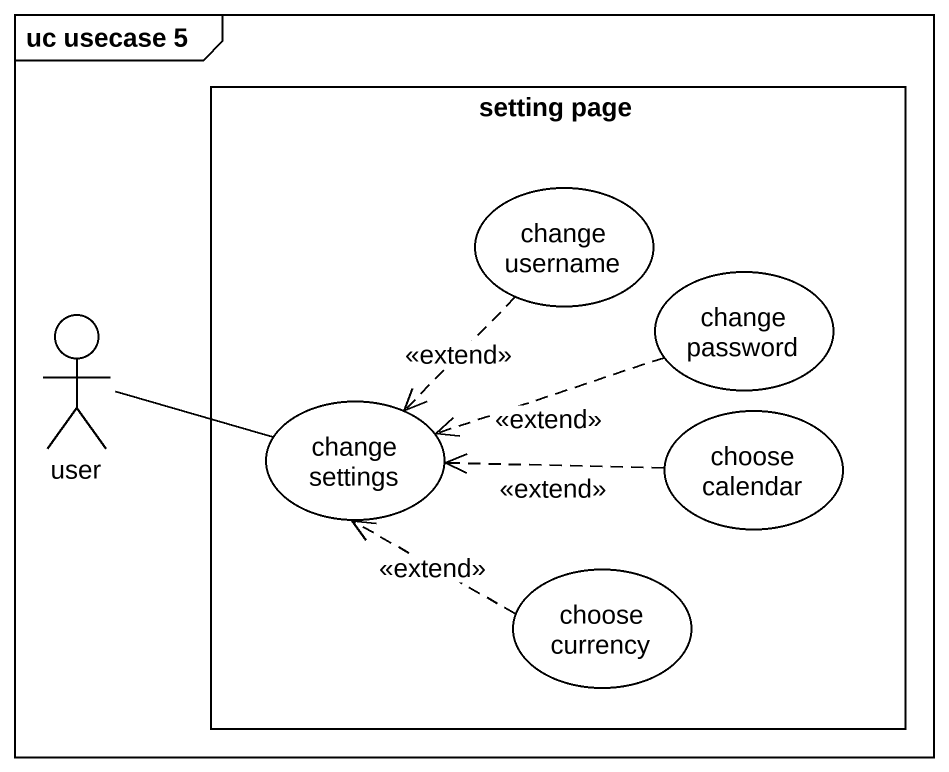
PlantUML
@startuml
mainframe uc usecase 5
rectangle "setting page" as setting_page {
  usecase "change username" as change_username
  usecase "change password" as change_password
  usecase "change settings" as change_settings
  usecase "choose calendar" as choose_calendar
  usecase "choose currency" as choose_currency
}
actor user
change_username ..> change_settings : <<extend>>
user -right- change_settings
change_password .left.> change_settings : <<extend>>
choose_calendar .left.> change_settings : <<extend>>
choose_currency .up.> change_settings : <<extend>>
@enduml
